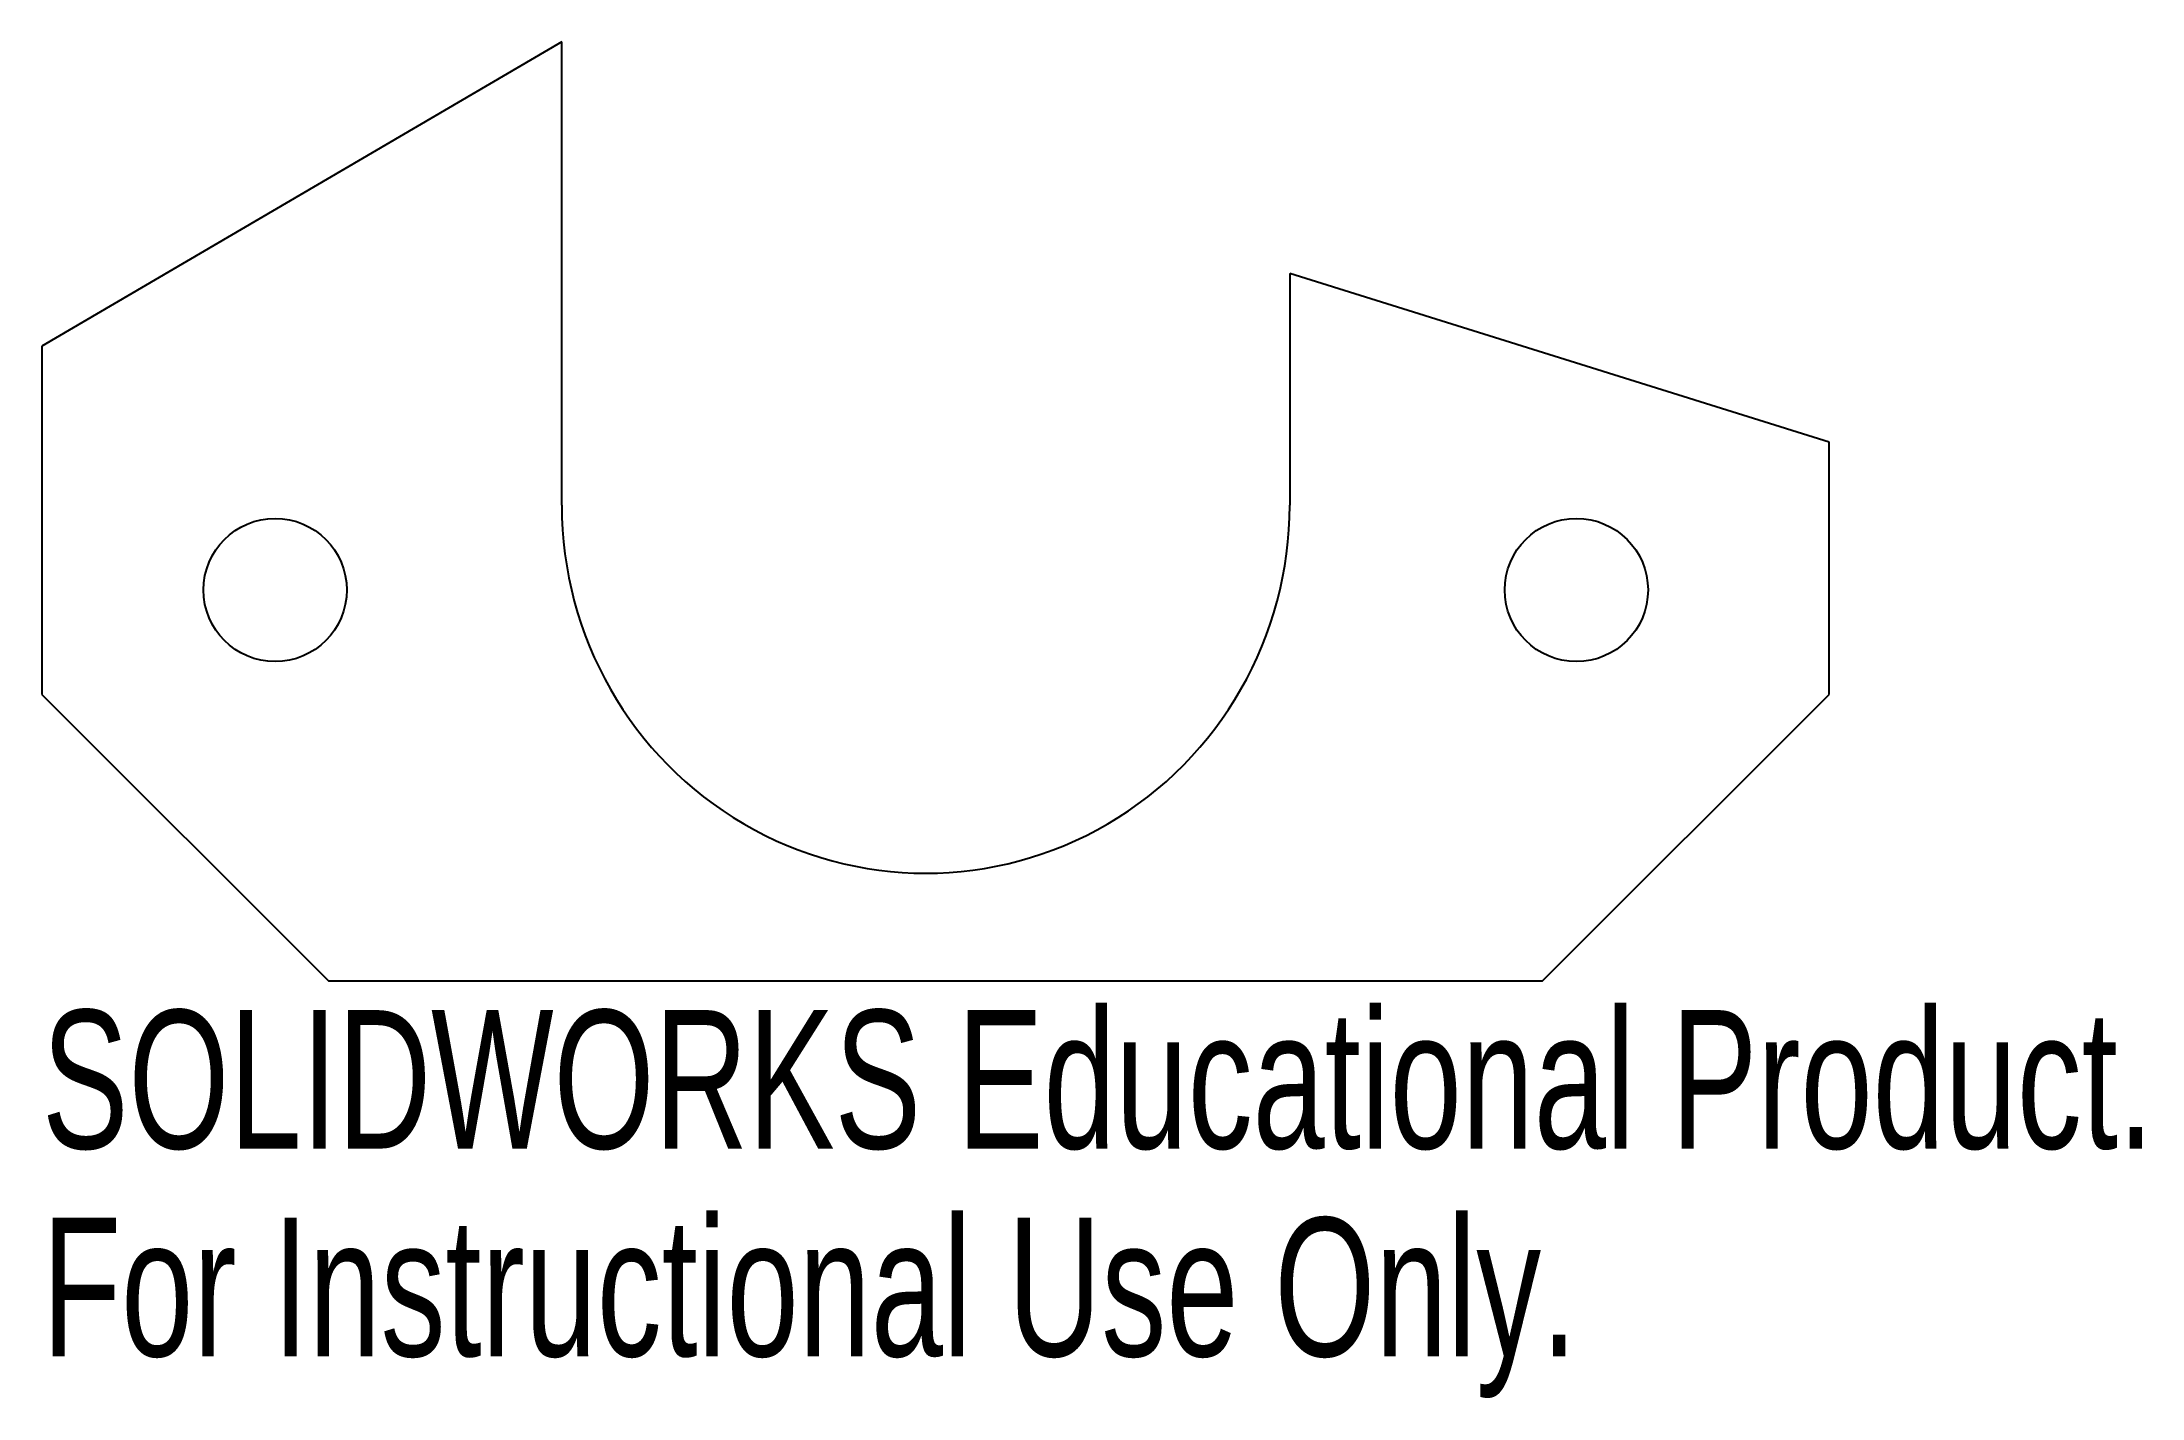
# Model space of a CAD drawing. Header units: millimetres. Extents: x -555 to -481.7, y 297.8 to 345.2.
import ezdxf

# ---------------------------------------------------------------- set-up
doc = ezdxf.new("R2010")
doc.units = ezdxf.units.MM
doc.styles.add('SLDTEXTSTYLE0', font='TXT', dxfattribs={"width": 0.7})

msp = doc.modelspace()

# ---------------------------------------------------------------- linework, layer by layer
at = {"color": 7, "linetype": 'Continuous', "lineweight": 25}
for p, q in [((-536.822, 345.186), (-554.956, 334.569)), ((-536.822, 329.015), (-536.822, 345.186)), ((-492.602, 331.221), (-511.422, 337.101)), ((-511.422, 337.101), (-511.422, 329.017)), ((-554.956, 334.569), (-554.956, 322.409)), ((-492.602, 322.409), (-492.602, 331.221)), ((-554.956, 322.409), (-544.956, 312.409)), ((-502.602, 312.409), (-492.602, 322.409)), ((-544.956, 312.409), (-502.602, 312.409))]:
    msp.add_line(p, q, dxfattribs=at)
for centre in [(-546.822, 326.055), (-501.422, 326.055)]:
    msp.add_circle(centre, 2.5, dxfattribs=at)
msp.add_ellipse((-524.122, 329.016), major_axis=(-0.026, -12.848), ratio=0.988517, start_param=4.714425, end_param=7.856018, dxfattribs=at)

# ---------------------------------------------------------------- texts
at = {"color": 7, "linetype": 'Continuous', "char_height": 4.83362, "attachment_point": 1, "style": 'SLDTEXTSTYLE0'}
for s, insert in [('SOLIDWORKS Educational Product.', (-554.956, 311.39)), ('For Instructional Use Only.', (-554.956, 304.139))]:
    msp.add_mtext(s, dxfattribs=dict(at, insert=insert))

doc.saveas('drawing.dxf')
